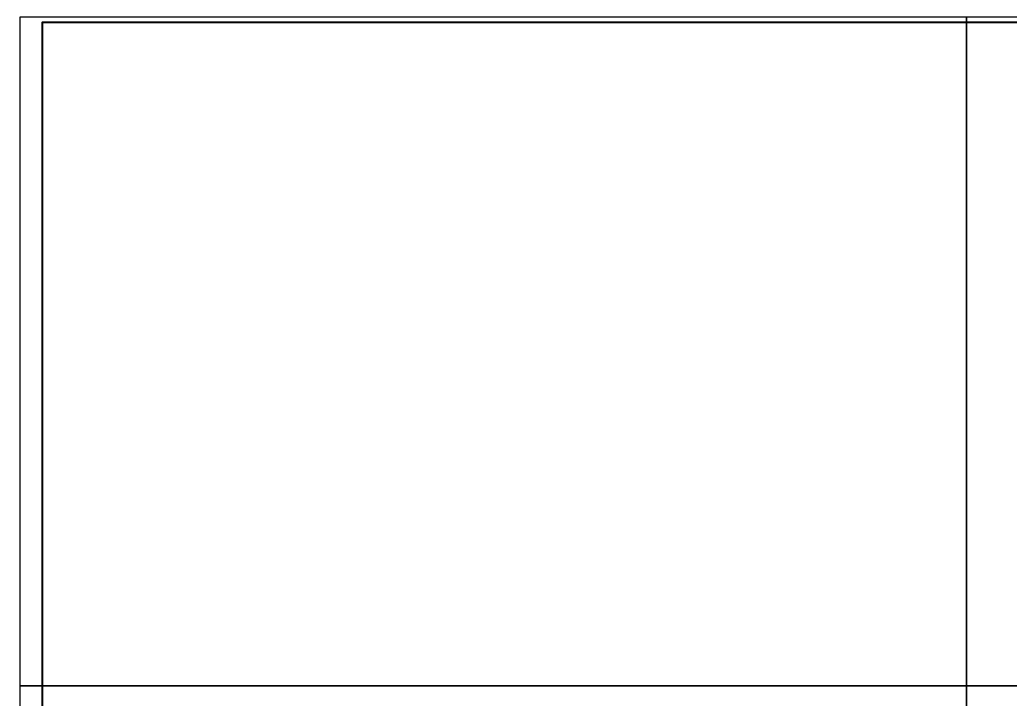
# Model space of a CAD drawing. Extents: x -50000 to 1632000, y -47600 to 308800.
# Drawn here: x -50000 to 125987, y 68829 to 189500 of the extents above; entities that cross this region are included whole.
import ezdxf

# ---------------------------------------------------------------- set-up
doc = ezdxf.new("R2010")
doc.units = 0
doc.header["$MEASUREMENT"] = 0
doc.layers.get('Defpoints').update_dxf_attribs({"color": 6})
doc.layers.add('2', color=7, linetype='Continuous')

msp = doc.modelspace()

# ---------------------------------------------------------------- linework, layer by layer
at = {"layer": '2', "linetype": 'Continuous', "lineweight": 40, "flags": 128}
msp.add_lwpolyline([(-46000, -46600), (453600, -46600), (453600, 189000), (-46000, 189000)], close=True, dxfattribs=at)
at = {"layer": 'Defpoints'}
for points in [[(-50000, 71200), (118200, 71200), (118200, 190000), (-50000, 190000)], [(118200, 71200), (286400, 71200), (286400, 190000), (118200, 190000)], [(-50000, -47600), (118200, -47600), (118200, 71200), (-50000, 71200)], [(118200, -47600), (286400, -47600), (286400, 71200), (118200, 71200)]]:
    msp.add_lwpolyline(points, close=True, dxfattribs=at)

doc.saveas('drawing.dxf')
